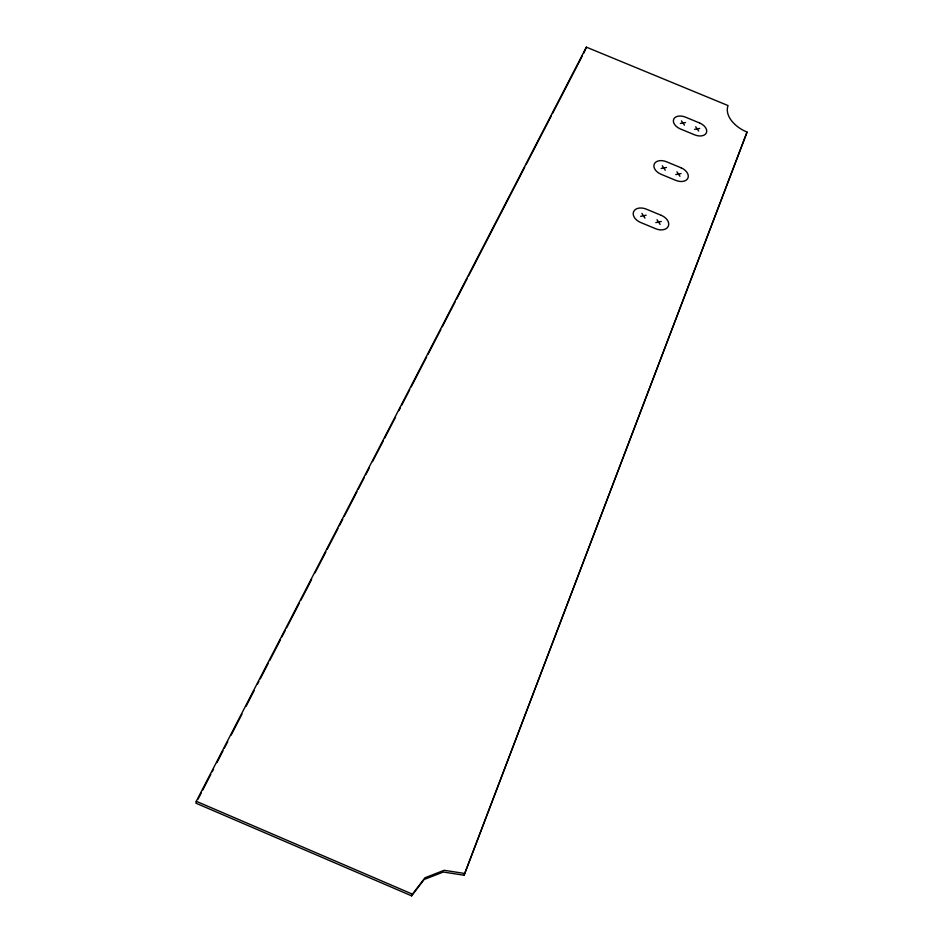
<?xml version="1.0" encoding="UTF-8"?>
<svg xmlns="http://www.w3.org/2000/svg" width="943" height="943" viewBox="0 0 943 943"><rect width="100%" height="100%" fill="white"/><g stroke="black" fill="none" stroke-linecap="round" stroke-linejoin="round"><path stroke-width="1.41" d="M196.274 801.291L195.944 803.188L411.631 895.85L424.138 879.489L443.293 872.027L464.062 875.234L747.056 132.091A27.206 17.08 23.4 0 1 728.079 105.581L586.393 47.15L196.274 801.291L412.433 894.153L424.975 877.768L444.165 870.295L464.97 873.513M586.393 47.15L583.599 53.374M464.062 875.234L747.056 132.091M411.631 895.85L412.433 894.153M197.971 799.263L201.354 792.721M202.71 790.104L210.819 774.403M212.175 771.787L213.531 769.17M216.914 762.628L222.996 750.852M224.351 748.235L227.734 741.681M231.118 735.139L241.95 714.205M246.005 706.354L254.127 690.653M257.51 684.111L258.853 681.494M260.209 678.877L268.331 663.177M269.686 660.56L280.507 639.613M281.863 636.996L285.246 630.454M286.601 627.838L299.45 602.978M300.805 600.361L311.626 579.426M315.009 572.884L325.842 551.938M327.186 549.321L338.018 528.386M339.362 525.77L342.745 519.228M344.101 516.611L356.961 491.751M358.305 489.134L364.399 477.358M365.754 474.742L369.137 468.188M372.52 461.646L383.341 440.711M384.697 438.094L395.518 417.16M398.901 410.618L400.256 408.001M401.612 405.384L409.733 389.683M411.077 387.066L426.637 356.961M427.992 354.344L440.852 329.484M442.196 326.867L455.056 302.008M456.412 299.391L467.233 278.444M468.588 275.827L524.744 167.217M526.088 164.601L551.125 116.189M552.48 113.573L582.244 55.991M655.798 222.607L661.279 221.464M640.674 216.324L646.179 215.204M675.789 174.573L681.082 173.547M661.126 168.491L666.43 167.477M694.614 129.356L699.718 128.437M680.375 123.474L685.49 122.566M695.686 126.775L698.645 131.018M681.471 120.904L684.406 125.136M676.933 171.826L679.95 176.294M662.292 165.768L665.275 170.212M657.012 219.695L660.076 224.387M641.912 213.424L644.953 218.104M699.623 122.991L685.443 117.132A10.008 6.424 22 0 0 673.679 119.219A10.008 6.424 22 0 0 680.41 128.955L694.696 134.861A10.008 6.424 22.4 0 0 706.413 132.751A10.008 6.424 22.4 0 0 699.623 122.991M681.046 167.783L666.442 161.736A10.314 6.813 22 0 0 654.253 164.07A10.314 6.813 22 0 0 661.102 174.29L675.813 180.384A10.314 6.825 22.5 0 0 687.954 178.027A10.314 6.825 22.5 0 0 681.046 167.783M661.302 215.358L646.261 209.122A10.632 7.249 22.1 0 0 633.602 211.715A10.632 7.249 22.1 0 0 640.58 222.465L655.75 228.76A10.632 7.249 22.6 0 0 668.351 226.143A10.632 7.249 22.6 0 0 661.302 215.358"/></g></svg>
